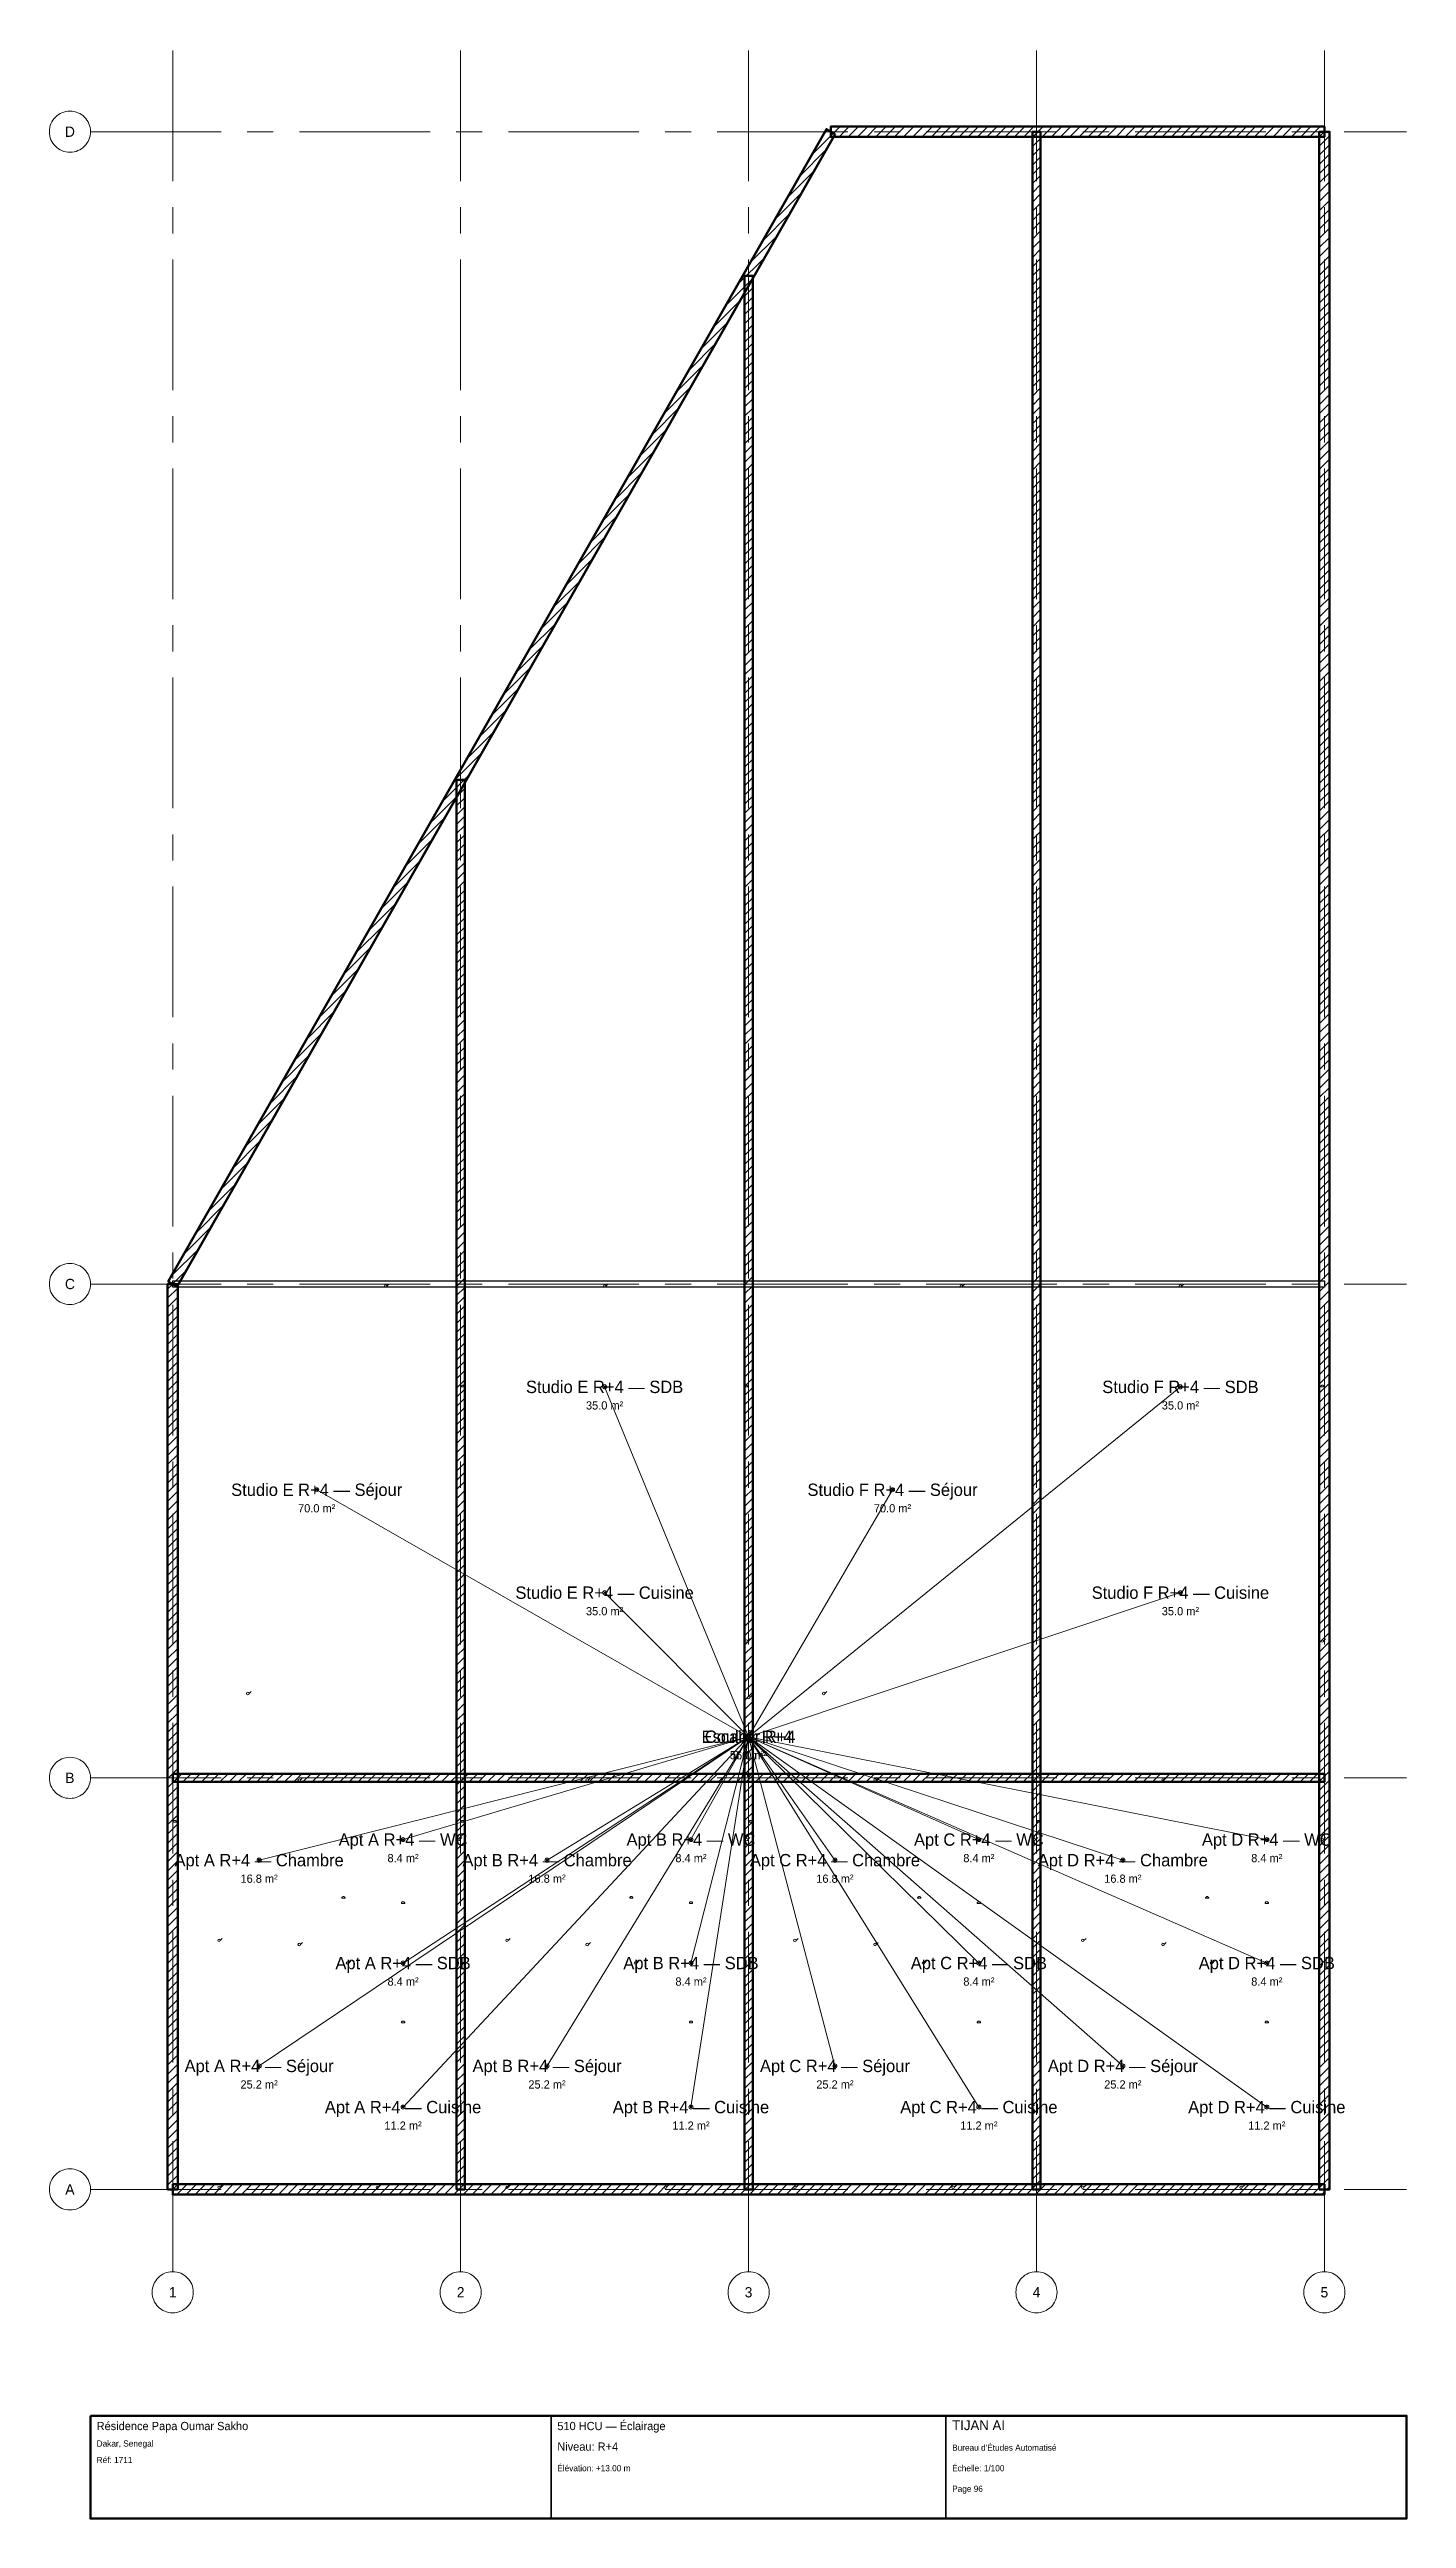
# Model space of a CAD drawing. Header units: metres. Extents: x -3 to 30, y -8 to 52.
import ezdxf
from ezdxf.enums import TextEntityAlignment as Align

# ---------------------------------------------------------------- set-up
doc = ezdxf.new("R2010")
doc.units = ezdxf.units.M
doc.linetypes.add('CENTER', pattern=[5.08, 3.175, -0.635, 0.635, -0.635])
for name, color, linetype, lineweight in [('A-HATCH', 8, 'Continuous', 0), ('A-TEXT', 7, 'Continuous', 0), ('A-WALL', 7, 'Continuous', 50), ('A-WALL-INT', 8, 'Continuous', 25), ('E-LITE', 6, 'Continuous', 13), ('E-POWR', 6, 'Continuous', 18), ('G-CART', 7, 'Continuous', 35), ('S-GRID', 8, 'CENTER', 9)]:
    doc.layers.add(name, color=color, linetype=linetype, lineweight=lineweight)

# ---------------------------------------------------------------- blocks, each defined once
blk = doc.blocks.new('TJ_INTER')
at = {"layer": 'E-POWR'}
blk.add_line((0.03, 0), (0.08, 0.05), dxfattribs=at)
blk.add_circle((0, 0), 0.03, dxfattribs=at)
blk = doc.blocks.new('TJ_LUMINAIRE')
at = {"layer": 'E-LITE'}
for p, q in [((-0.035, -0.035), (0.035, 0.035)), ((-0.035, 0.035), (0.035, -0.035))]:
    blk.add_line(p, q, dxfattribs=at)
blk.add_circle((0, 0), 0.05, dxfattribs=at)
blk = doc.blocks.new('TJ_APPLIQUE')
at = {"layer": 'E-LITE'}
blk.add_line((-0.04, 0), (0.04, 0), dxfattribs=at)
blk.add_lwpolyline([(0.04, 0), (0.039, 0.01), (0.035, 0.02), (0.028, 0.028), (0.02, 0.035), (0.01, 0.039), (0, 0.04), (-0.01, 0.039), (-0.02, 0.035), (-0.028, 0.028), (-0.035, 0.02), (-0.039, 0.01), (-0.04, 0)], dxfattribs=at)

msp = doc.modelspace()

# ---------------------------------------------------------------- hatches: boundary and pattern name
at = {"layer": 'A-HATCH'}
h = msp.add_hatch(dxfattribs=at)
h.set_pattern_fill('ANSI31', scale=0.05)
h.paths.add_polyline_path([(16.109, 49.938), (0.109, 21.938), (-0.109, 22.062), (15.891, 50.062), (16.109, 49.938)])
h = msp.add_hatch(dxfattribs=at)
h.set_pattern_fill('ANSI31', scale=0.05)
h.paths.add_polyline_path([(28, 49.875), (16, 49.875), (16, 50.125), (28, 50.125), (28, 49.875)])
h = msp.add_hatch(dxfattribs=at)
h.set_pattern_fill('ANSI31', scale=0.05)
h.paths.add_polyline_path([(20.9, 0), (20.9, 50), (21.1, 50), (21.1, 0), (20.9, 0)])
h = msp.add_hatch(dxfattribs=at)
h.set_pattern_fill('ANSI31', scale=0.05)
h.paths.add_polyline_path([(27.875, 0), (27.875, 50), (28.125, 50), (28.125, 0), (27.875, 0)])
h = msp.add_hatch(dxfattribs=at)
h.set_pattern_fill('ANSI31', scale=0.05)
h.paths.add_polyline_path([(13.9, 0), (13.9, 46.5), (14.1, 46.5), (14.1, 0), (13.9, 0)])
h = msp.add_hatch(dxfattribs=at)
h.set_pattern_fill('ANSI31', scale=0.05)
h.paths.add_polyline_path([(6.9, 0), (6.9, 34.25), (7.1, 34.25), (7.1, 0), (6.9, 0)])
h = msp.add_hatch(dxfattribs=at)
h.set_pattern_fill('ANSI31', scale=0.05)
h.paths.add_polyline_path([(0.125, 22), (0.125, 0), (-0.125, 0), (-0.125, 22), (0.125, 22)])
h = msp.add_hatch(dxfattribs=at)
h.set_pattern_fill('ANSI31', scale=0.05)
h.paths.add_polyline_path([(0, 10.1), (28, 10.1), (28, 9.9), (0, 9.9), (0, 10.1)])
h = msp.add_hatch(dxfattribs=at)
h.set_pattern_fill('ANSI31', scale=0.05)
h.paths.add_polyline_path([(0, 0.125), (28, 0.125), (28, -0.125), (0, -0.125), (0, 0.125)])

# ---------------------------------------------------------------- linework, layer by layer
at = {"layer": 'A-WALL'}
for points in [[(16.109, 49.938), (0.109, 21.938), (-0.109, 22.062), (15.891, 50.062)], [(28, 49.875), (16, 49.875), (16, 50.125), (28, 50.125)], [(20.9, 0), (20.9, 50), (21.1, 50), (21.1, 0)], [(27.875, 0), (27.875, 50), (28.125, 50), (28.125, 0)], [(13.9, 0), (13.9, 46.5), (14.1, 46.5), (14.1, 0)], [(6.9, 0), (6.9, 34.25), (7.1, 34.25), (7.1, 0)], [(0.125, 22), (0.125, 0), (-0.125, 0), (-0.125, 22)], [(0, 10.1), (28, 10.1), (28, 9.9), (0, 9.9)], [(0, 0.125), (28, 0.125), (28, -0.125), (0, -0.125)]]:
    msp.add_lwpolyline(points, close=True, dxfattribs=at)
at = {"layer": 'A-WALL-INT'}
msp.add_lwpolyline([(0, 22.075), (28, 22.075), (28, 21.925), (0, 21.925)], close=True, dxfattribs=at)
at = {"layer": 'E-POWR', "color": 6, "lineweight": 18}
for q in [(10.5, 19.5), (24.5, 19.5), (3.5, 17), (17.5, 17), (10.5, 14.5), (24.5, 14.5), (2.1, 3), (2.1, 8), (5.6, 2), (5.6, 5.5), (5.6, 8.5), (9.1, 3), (9.1, 8), (12.6, 2), (12.6, 5.5), (12.6, 8.5), (14, 11), (16.1, 3), (16.1, 8), (19.6, 2), (19.6, 5.5), (19.6, 8.5), (23.1, 3), (23.1, 8), (26.6, 2), (26.6, 5.5), (26.6, 8.5)]:
    msp.add_line((14, 11), q, dxfattribs=at)
at = {"layer": 'G-CART'}
for p, q in [((9.2, -5.5), (9.2, -8)), ((18.8, -5.5), (18.8, -8))]:
    msp.add_line(p, q, dxfattribs=at)
at = {"layer": 'G-CART', "lineweight": 50}
msp.add_lwpolyline([(-2, -5.5), (30, -5.5), (30, -8), (-2, -8)], close=True, dxfattribs=at)
at = {"layer": 'S-GRID', "linetype": 'CENTER'}
for p, q in [((0, -2), (0, 52)), ((7, -2), (7, 52)), ((14, -2), (14, 52)), ((21, -2), (21, 52)), ((28, -2), (28, 52)), ((-2, 50), (30, 50)), ((-2, 22), (30, 22)), ((-2, 10), (30, 10)), ((-2, 0), (30, 0))]:
    msp.add_line(p, q, dxfattribs=at)
at = {"layer": 'S-GRID'}
for centre in [(-2.5, 50), (-2.5, 22), (-2.5, 10), (-2.5, 0), (0, -2.5), (7, -2.5), (14, -2.5), (21, -2.5), (28, -2.5)]:
    msp.add_circle(centre, 0.5, dxfattribs=at)

# ---------------------------------------------------------------- block references
at = {"layer": 'E-LITE'}
for name, p in [('TJ_APPLIQUE', (7.05, 19.5)), ('TJ_LUMINAIRE', (10.5, 19.5)), ('TJ_APPLIQUE', (13.95, 19.5)), ('TJ_APPLIQUE', (21.05, 19.5)), ('TJ_LUMINAIRE', (24.5, 19.5)), ('TJ_APPLIQUE', (27.95, 19.5)), ('TJ_LUMINAIRE', (3.5, 17)), ('TJ_LUMINAIRE', (3.5, 17)), ('TJ_LUMINAIRE', (17.5, 17)), ('TJ_LUMINAIRE', (17.5, 17)), ('TJ_LUMINAIRE', (10.5, 14.5)), ('TJ_LUMINAIRE', (24.5, 14.5)), ('TJ_LUMINAIRE', (14, 11)), ('TJ_APPLIQUE', (0.05, 8.925)), ('TJ_LUMINAIRE', (5.6, 8.5)), ('TJ_APPLIQUE', (7.05, 8.925)), ('TJ_LUMINAIRE', (12.6, 8.5)), ('TJ_APPLIQUE', (14.05, 8.925)), ('TJ_LUMINAIRE', (19.6, 8.5)), ('TJ_APPLIQUE', (21.05, 8.925)), ('TJ_LUMINAIRE', (26.6, 8.5)), ('TJ_LUMINAIRE', (2.1, 8)), ('TJ_LUMINAIRE', (9.1, 8)), ('TJ_LUMINAIRE', (16.1, 8)), ('TJ_LUMINAIRE', (23.1, 8)), ('TJ_APPLIQUE', (4.15, 7.075)), ('TJ_APPLIQUE', (5.6, 6.95)), ('TJ_APPLIQUE', (11.15, 7.075)), ('TJ_APPLIQUE', (12.6, 6.95)), ('TJ_APPLIQUE', (18.15, 7.075)), ('TJ_APPLIQUE', (19.6, 6.95)), ('TJ_APPLIQUE', (25.15, 7.075)), ('TJ_APPLIQUE', (26.6, 6.95)), ('TJ_LUMINAIRE', (5.6, 5.5)), ('TJ_LUMINAIRE', (12.6, 5.5)), ('TJ_LUMINAIRE', (19.6, 5.5)), ('TJ_LUMINAIRE', (26.6, 5.5)), ('TJ_APPLIQUE', (5.6, 4.05)), ('TJ_APPLIQUE', (12.6, 4.05)), ('TJ_APPLIQUE', (19.6, 4.05)), ('TJ_APPLIQUE', (26.6, 4.05)), ('TJ_LUMINAIRE', (2.1, 3)), ('TJ_LUMINAIRE', (2.1, 3)), ('TJ_LUMINAIRE', (9.1, 3)), ('TJ_LUMINAIRE', (9.1, 3)), ('TJ_LUMINAIRE', (16.1, 3)), ('TJ_LUMINAIRE', (16.1, 3)), ('TJ_LUMINAIRE', (23.1, 3)), ('TJ_LUMINAIRE', (23.1, 3)), ('TJ_LUMINAIRE', (5.6, 2)), ('TJ_LUMINAIRE', (12.6, 2)), ('TJ_LUMINAIRE', (19.6, 2)), ('TJ_LUMINAIRE', (26.6, 2))]:
    msp.add_blockref(name, p, dxfattribs=at)
at = {"layer": 'E-POWR'}
for p in [(5.175, 21.95), (10.5, 21.95), (19.175, 21.95), (24.5, 21.95), (13.95, 13.325), (27.95, 13.325), (1.825, 12.05), (14, 11.95), (15.825, 12.05), (3.075, 9.95), (10.075, 9.95), (14, 10.05), (17.075, 9.95), (24.075, 9.95), (6.95, 8.5), (13.95, 8.5), (20.95, 8.5), (27.95, 8.5), (1.125, 6.05), (3.075, 5.95), (8.125, 6.05), (10.075, 5.95), (15.125, 6.05), (17.075, 5.95), (22.125, 6.05), (24.075, 5.95), (4.25, 5.5), (11.25, 5.5), (18.25, 5.5), (25.25, 5.5), (1.125, 0.05), (4.975, 0.05), (8.125, 0.05), (11.975, 0.05), (15.125, 0.05), (18.975, 0.05), (22.125, 0.05), (25.975, 0.05)]:
    msp.add_blockref('TJ_INTER', p, dxfattribs=at)

# ---------------------------------------------------------------- texts
at = {"layer": 'A-TEXT'}
for s, height, p in [('Studio E R+4 — SDB', 0.3, (10.5, 19.5)), ('Studio F R+4 — SDB', 0.3, (24.5, 19.5)), ('35.0 m²', 0.2, (10.5, 19.05)), ('35.0 m²', 0.2, (24.5, 19.05)), ('Studio E R+4 — Séjour', 0.3, (3.5, 17)), ('Studio F R+4 — Séjour', 0.3, (17.5, 17)), ('70.0 m²', 0.2, (3.5, 16.55)), ('70.0 m²', 0.2, (17.5, 16.55)), ('Studio E R+4 — Cuisine', 0.3, (10.5, 14.5)), ('Studio F R+4 — Cuisine', 0.3, (24.5, 14.5)), ('35.0 m²', 0.2, (10.5, 14.05)), ('35.0 m²', 0.2, (24.5, 14.05)), ('Escalier R+4', 0.3, (14, 11)), ('Couloir R+4', 0.3, (14, 11)), ('56.0 m²', 0.2, (14, 10.55)), ('8.0 m²', 0.2, (14, 10.55)), ('Apt A R+4 — WC', 0.3, (5.6, 8.5)), ('Apt B R+4 — WC', 0.3, (12.6, 8.5)), ('Apt C R+4 — WC', 0.3, (19.6, 8.5)), ('Apt D R+4 — WC', 0.3, (26.6, 8.5)), ('Apt A R+4 — Chambre', 0.3, (2.1, 8)), ('8.4 m²', 0.2, (5.6, 8.05)), ('Apt B R+4 — Chambre', 0.3, (9.1, 8)), ('8.4 m²', 0.2, (12.6, 8.05)), ('Apt C R+4 — Chambre', 0.3, (16.1, 8)), ('8.4 m²', 0.2, (19.6, 8.05)), ('Apt D R+4 — Chambre', 0.3, (23.1, 8)), ('8.4 m²', 0.2, (26.6, 8.05)), ('16.8 m²', 0.2, (2.1, 7.55)), ('16.8 m²', 0.2, (9.1, 7.55)), ('16.8 m²', 0.2, (16.1, 7.55)), ('16.8 m²', 0.2, (23.1, 7.55)), ('Apt A R+4 — SDB', 0.3, (5.6, 5.5)), ('Apt B R+4 — SDB', 0.3, (12.6, 5.5)), ('Apt C R+4 — SDB', 0.3, (19.6, 5.5)), ('Apt D R+4 — SDB', 0.3, (26.6, 5.5)), ('8.4 m²', 0.2, (5.6, 5.05)), ('8.4 m²', 0.2, (12.6, 5.05)), ('8.4 m²', 0.2, (19.6, 5.05)), ('8.4 m²', 0.2, (26.6, 5.05)), ('Apt A R+4 — Séjour', 0.3, (2.1, 3)), ('Apt B R+4 — Séjour', 0.3, (9.1, 3)), ('Apt C R+4 — Séjour', 0.3, (16.1, 3)), ('Apt D R+4 — Séjour', 0.3, (23.1, 3)), ('25.2 m²', 0.2, (2.1, 2.55)), ('25.2 m²', 0.2, (9.1, 2.55)), ('25.2 m²', 0.2, (16.1, 2.55)), ('25.2 m²', 0.2, (23.1, 2.55)), ('Apt A R+4 — Cuisine', 0.3, (5.6, 2)), ('Apt B R+4 — Cuisine', 0.3, (12.6, 2)), ('Apt C R+4 — Cuisine', 0.3, (19.6, 2)), ('Apt D R+4 — Cuisine', 0.3, (26.6, 2)), ('11.2 m²', 0.2, (5.6, 1.55)), ('11.2 m²', 0.2, (12.6, 1.55)), ('11.2 m²', 0.2, (19.6, 1.55)), ('11.2 m²', 0.2, (26.6, 1.55))]:
    msp.add_text(s, height=height, dxfattribs=at).set_placement(p, align=Align.MIDDLE_CENTER)
at = {"layer": 'G-CART'}
for s, height, p in [('Résidence Papa Oumar Sakho', 0.2, (-1.85, -5.85)), ('510 HCU — Éclairage', 0.2, (9.35, -5.85)), ('TIJAN AI', 0.24, (18.95, -5.85)), ('Dakar, Senegal', 0.15, (-1.85, -6.25)), ('Réf: 1711', 0.15, (-1.85, -6.65)), ('Niveau: R+4', 0.2, (9.35, -6.35)), ("Bureau d'Études Automatisé", 0.15, (18.95, -6.35)), ('Élévation: +13.00 m', 0.15, (9.35, -6.85)), ('Échelle: 1/100', 0.15, (18.95, -6.85)), ('Page 96', 0.15, (18.95, -7.35))]:
    msp.add_text(s, height=height, dxfattribs=at).set_placement(p)
at = {"layer": 'S-GRID'}
for s, p in [('D', (-2.5, 50)), ('C', (-2.5, 22)), ('B', (-2.5, 10)), ('A', (-2.5, 0)), ('1', (0, -2.5)), ('2', (7, -2.5)), ('3', (14, -2.5)), ('4', (21, -2.5)), ('5', (28, -2.5))]:
    msp.add_text(s, height=0.25, dxfattribs=at).set_placement(p, align=Align.MIDDLE_CENTER)

doc.saveas('drawing.dxf')
